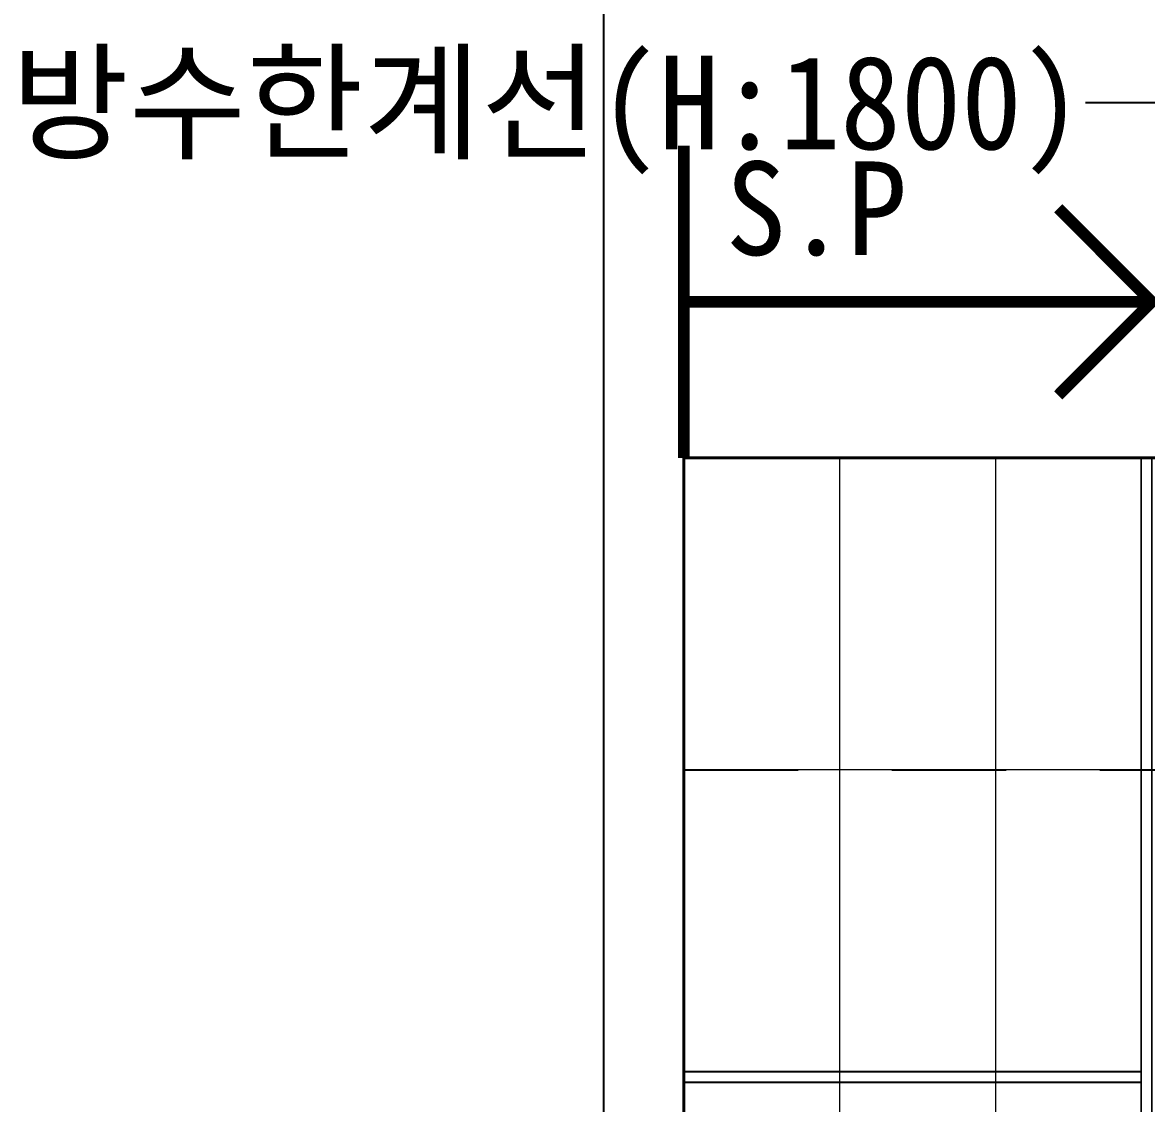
# Model space of a CAD drawing. Header units: millimetres. Extents: x -423835 to -174325, y -1379898 to -1311126.
# Drawn here: x -287228 to -285065, y -1352390 to -1350312 of the extents above; entities that cross this region are included whole.
import ezdxf
from ezdxf.enums import TextEntityAlignment as Align

# ---------------------------------------------------------------- set-up
doc = ezdxf.new("R2010")
doc.units = ezdxf.units.MM
doc.header["$LTSCALE"] = 100
doc.header["$MEASUREMENT"] = 0
doc.linetypes.add('HID', pattern=[2, 1.1, -0.9])
for name, color, linetype, lineweight in [('A-ELEV-LIN1', 2, 'CONTINUOUS', 40), ('A-MKXS-TEXT1', 3, 'CONTINUOUS', 25), ('A-WAXK-PATT', 8, 'CONTINUOUS', 18), ('A-WAXM-CUBI', 6, 'CONTINUOUS', 20)]:
    doc.layers.add(name, color=color, linetype=linetype, lineweight=lineweight)
for name, color, linetype in [('A-MKXS-LEAD', 7, 'CONTINUOUS'), ('AA-AXIS-LINE-1', 1, 'CONTINUOUS'), ('AA-ELE-2', 3, 'CONTINUOUS'), ('IN-F-PAT', 8, 'CONTINUOUS'), ('IN-TEXT-FIN', 3, 'CONTINUOUS'), ('방수', 7, 'HID')]:
    doc.layers.add(name, color=color, linetype=linetype)
doc.styles.add('돋움체', font='')
doc.styles.get('돋움체').set_extended_font_data('DotumChe')

msp = doc.modelspace()

# ---------------------------------------------------------------- linework, layer by layer
at = {"layer": 'A-ELEV-LIN1'}
msp.add_lwpolyline([(-282840.4, -1351149.1), (-285955.4, -1351149.1), (-285955.4, -1353549.1), (-282840.4, -1353549.1)], close=True, dxfattribs=at)
at = {"layer": 'A-MKXS-LEAD'}
msp.add_lwpolyline([(-285183, -1350465.8), (-284943, -1350465.8), (-284943, -1351749.1)], dxfattribs=at)
at = {"layer": 'A-WAXK-PATT', "linetype": 'Continuous'}
for p, q in [((-285655.4, -1353107.6), (-285655.4, -1351149.1)), ((-285355.4, -1353116.9), (-285355.4, -1351149.1)), ((-285075.4, -1351749.1), (-285955.4, -1351749.1)), ((-285075.4, -1352349.1), (-285955.4, -1352349.1))]:
    msp.add_line(p, q, dxfattribs=at)
at = {"layer": 'A-WAXM-CUBI'}
for points in [[(-285075.4, -1351149.1), (-285075.4, -1353549.1), (-285055.4, -1353549.1), (-285055.4, -1351149.1)], [(-285055.4, -1351149.1), (-285055.4, -1353549.1), (-285075.4, -1353549.1), (-285075.4, -1351149.1)]]:
    msp.add_lwpolyline(points, dxfattribs=at)
at = {"layer": 'AA-AXIS-LINE-1'}
msp.add_line((-286110.4, -1350271.3), (-286110.4, -1353849.1), dxfattribs=at)
at = {"layer": 'AA-ELE-2'}
for p, q in [((-285955.4, -1352329.1), (-285075.4, -1352329.1)), ((-285955.4, -1352349.1), (-285075.4, -1352349.1))]:
    msp.add_line(p, q, dxfattribs=at)
at = {"layer": 'IN-F-PAT', "color": 2, "const_width": 22.5}
for points in [[(-285955.4, -1351149.1), (-285955.4, -1350549.1)], [(-285235.4, -1350669.1), (-285055.4, -1350849.1), (-285235.4, -1351029.1)], [(-285955.4, -1350849.1), (-285055.4, -1350849.1)]]:
    msp.add_lwpolyline(points, dxfattribs=at)
at = {"layer": '방수', "color": 2, "ltscale": 2}
msp.add_line((-285955.4, -1351749.1), (-282840.4, -1351749.1), dxfattribs=at)

# ---------------------------------------------------------------- texts
at = {"layer": 'A-MKXS-TEXT1', "style": '돋움체'}
msp.add_text('방수한계선(H:1800)', height=180, dxfattribs=at).set_placement((-285189.2, -1350465.8), align=Align.MIDDLE_RIGHT)
at = {"layer": 'IN-TEXT-FIN', "color": 2, "style": '돋움체'}
msp.add_text('S.P', height=180, dxfattribs=at).set_placement((-285526.1, -1350669.1), align=Align.MIDDLE_RIGHT)

doc.saveas('drawing.dxf')
